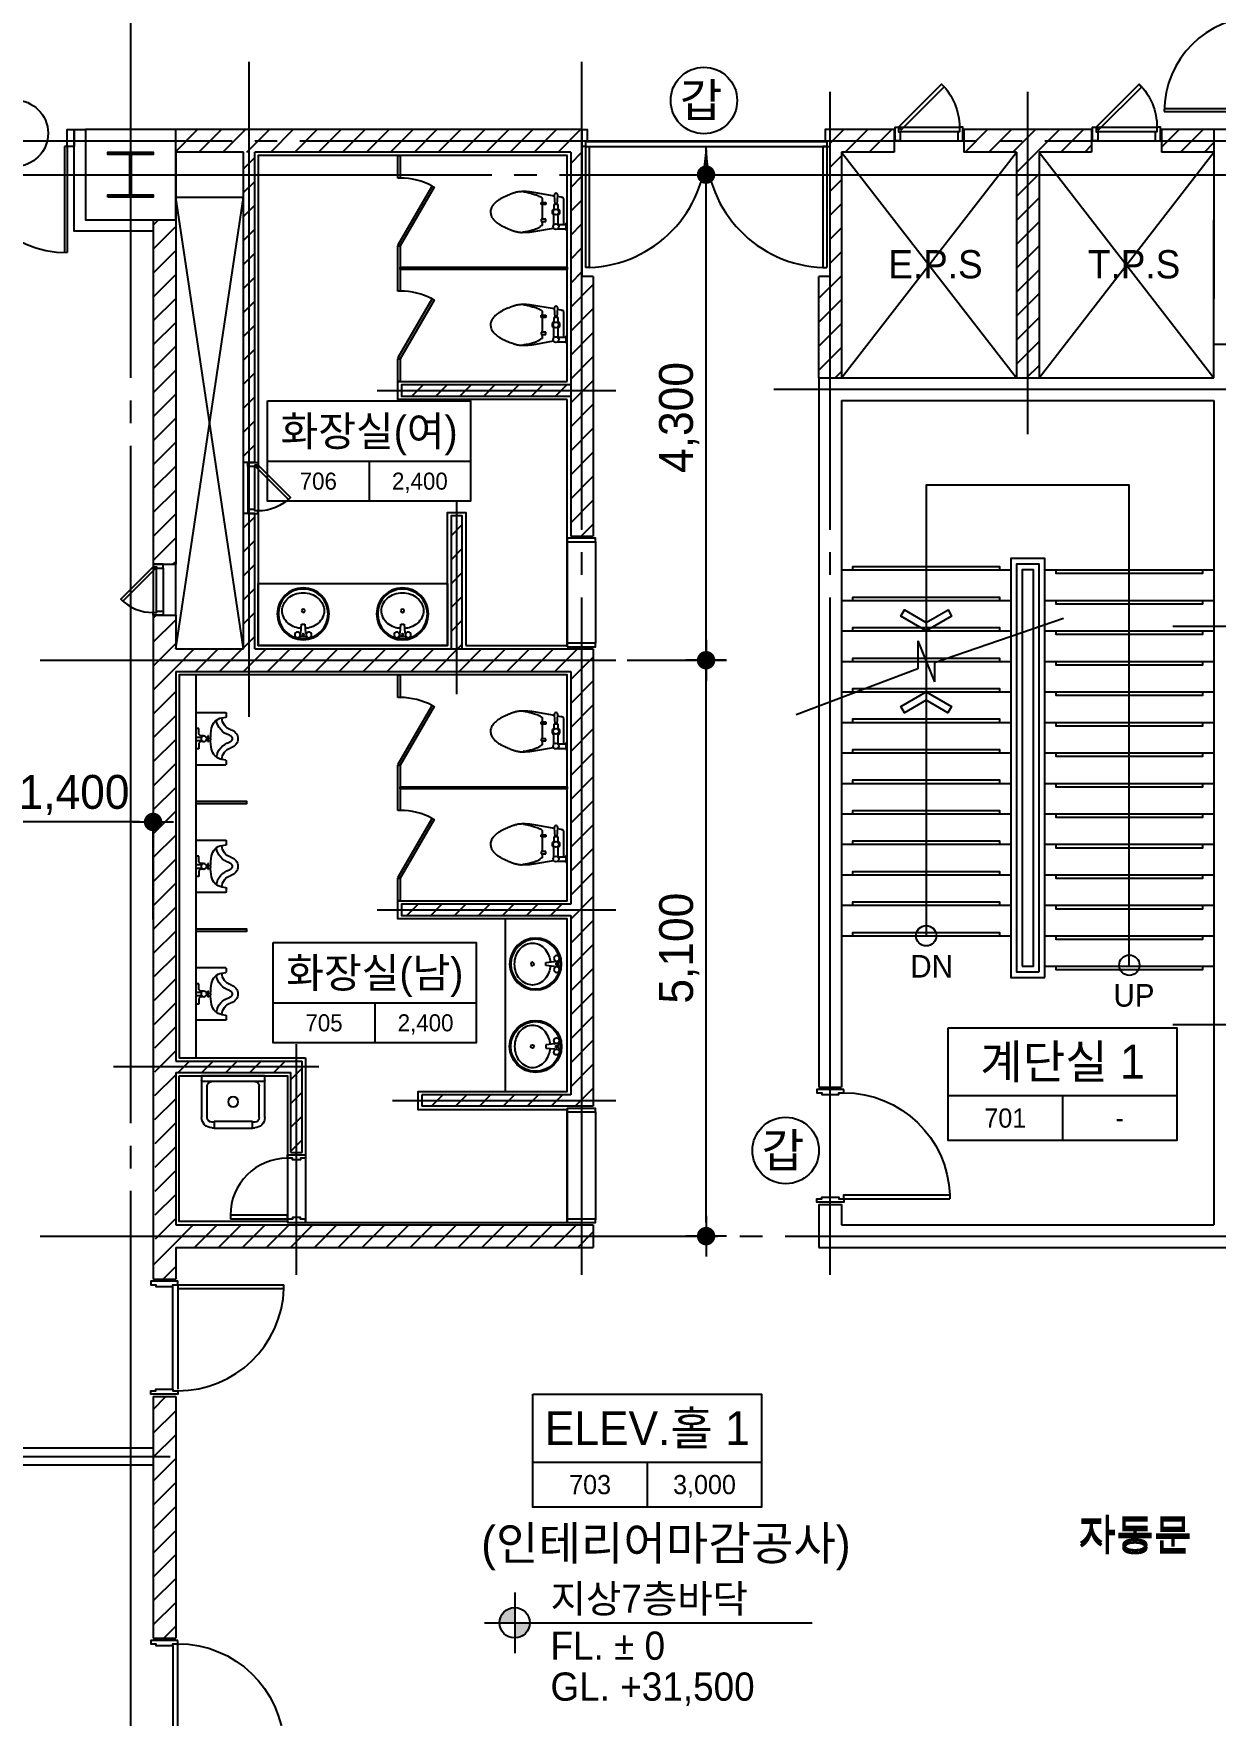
# Model space of a CAD drawing. Extents: x 14495256 to 14574135, y -1804798 to -1750552.
# Drawn here: x 14542398 to 14552869, y -1790193 to -1775300 of the extents above; entities that cross this region are included whole.
import ezdxf
from ezdxf.enums import TextEntityAlignment as Align

# ---------------------------------------------------------------- set-up
doc = ezdxf.new("R2010")
doc.units = 0
doc.header["$LTSCALE"] = 100
doc.header["$MEASUREMENT"] = 0
doc.header["$PDSIZE"] = -10
doc.linetypes.add('CEN', pattern=[66, 60, -2, 2, -2])
doc.layers.get('0').update_dxf_attribs({"linetype": 'CONTINUOUS'})
doc.layers.get('Defpoints').update_dxf_attribs({"linetype": 'CONTINUOUS'})
for name, color, linetype in [('0-내벽고정식', 7, 'CONTINUOUS'), ('8', 8, 'CONTINUOUS'), ('CEN', 1, 'CEN'), ('COL', 2, 'CONTINUOUS'), ('col2', 3, 'CONTINUOUS'), ('DIM', 7, 'CONTINUOUS'), ('EQP', 1, 'CONTINUOUS'), ('FIN', 5, 'CONTINUOUS'), ('HAT', 5, 'CONTINUOUS'), ('IN', 6, 'CONTINUOUS'), ('K-TOILET', 11, 'CONTINUOUS'), ('LEVEL-1', 4, 'CONTINUOUS'), ('line', 2, 'CONTINUOUS'), ('ST', 3, 'CONTINUOUS'), ('TEXT', 2, 'CONTINUOUS'), ('TEXT1', 7, 'CONTINUOUS'), ('TITLE', 3, 'CONTINUOUS'), ('TO', 6, 'CONTINUOUS'), ('WALL-1', 7, 'CONTINUOUS'), ('WALLBR', 3, 'CONTINUOUS'), ('WID', 4, 'CONTINUOUS'), ('WINE', 8, 'CONTINUOUS'), ('지시선', 7, 'CONTINUOUS')]:
    doc.layers.add(name, color=color, linetype=linetype)
doc.styles.add('HY울를도M', font='HYWULM.TTF')
doc.styles.add('굴림', font='H2HDRM.TTF')
doc.dimstyles.new('DIM100', dxfattribs={"dimtxt": 300, "dimasz": 120, "dimexe": 1, "dimexo": 100, "dimgap": 60, "dimtad": 1, "dimdec": 4, "dimzin": 0, "dimdsep": 46, "dimlunit": 6, "dimtxsty": '굴림', "dimblk": 'DOTT', "dimcen": 0.09, "dimadec": 0, "dimazin": 0, "dimtfac": 1, "dimtdec": 4, "dimtofl": 0, "dimtmove": 2, "dimatfit": 2, "dimldrblk": 'DOTT', "dimfxl": 1, "dimtolj": 1, "dimtzin": 0, "dimarcsym": 0})
doc.dimstyles.new('DIM50', dxfattribs={"dimscale": 50, "dimtxt": 3, "dimasz": 1.2, "dimexe": 1, "dimexo": 1, "dimgap": 0.6, "dimtad": 1, "dimdec": 4, "dimzin": 0, "dimdsep": 46, "dimlunit": 6, "dimtxsty": '굴림', "dimblk": 'DOTT', "dimcen": 0.09, "dimadec": 0, "dimazin": 0, "dimtfac": 1, "dimtdec": 4, "dimtofl": 0, "dimtmove": 2, "dimatfit": 2, "dimldrblk": 'DOTT', "dimfxl": 1, "dimtolj": 1, "dimtzin": 0, "dimarcsym": 0})
pattern_1 = [(45, (1813009.7, -3035737.57), (-106.0660172, 106.0660172), [])]
pattern_2 = [(45, (1728909.7, -3035737.57), (-106.0660172, 106.0660172), [])]

# ---------------------------------------------------------------- blocks, each defined once
blk = doc.blocks.new('TT1')
at = {"layer": 'TEXT1'}
for p, q in [((-1013, -600), (1013, -600)), ((0, -600), (0, -1000))]:
    blk.add_line(p, q, dxfattribs=at)
blk.add_lwpolyline([(-1013, 0), (1013, 0), (1013, -1000), (-1013, -1000)], close=True, dxfattribs=at)
blk = doc.blocks.new('A$C6C934309')
at = {"layer": 'ST'}
for p, q in [((271.5, 860.5), (0, 1579.2)), ((436.3, 860.5), (193.1, 760.5)), ((436.3, 860.5), (271.5, 860.5)), ((305.9, 760.5), (193.1, 760.5)), ((567.6, 0), (305.9, 760.5))]:
    blk.add_line(p, q, dxfattribs=at)
blk = doc.blocks.new('D1000')
at = {"layer": 'WID'}
for points in [[(105, 0), (-105, 0), (-105, -30), (-60, -30), (-60, -45), (90, -45), (90, -30), (135, -30), (135, 0), (105, 0)], [(135, -30), (135, -65), (1074, -65), (1074, -30)], [(135, -30), (1074, -30)], [(135, -1000), (-105, -1000), (-105, -970), (-60, -970), (-60, -955), (90, -955), (90, -970), (135, -970), (135, -1000), (135, -1000)]]:
    blk.add_lwpolyline(points, dxfattribs=at)
blk.add_arc((135, -30), 940, 270, 357.8662, dxfattribs=at)
blk = doc.blocks.new('D600')
at = {"layer": 'WID'}
for p, q in [((0, -255), (0, 255)), ((80, 255), (80, -255)), ((120, -270), (120, 270))]:
    blk.add_line(p, q, dxfattribs=at)
for points in [[(90, 300), (120, 300), (120, 270), (80, 270), (80, 255), (0, 255), (0, 270), (0, 270), (0, 300), (90, 300)], [(120, -270), (97, -247), (478, 135), (502, 112)], [(90, -300), (120, -300), (120, -270), (80, -270), (80, -255), (0, -255), (0, -270), (0, -270), (0, -300), (90, -300)]]:
    blk.add_lwpolyline(points, dxfattribs=at)
blk.add_lwpolyline([(120, -270), (502, 112, 0.198912), (120, 270, 0.198912)], format="xyb", dxfattribs=at)
blk = doc.blocks.new('DOTT')
for p, q in [((0, 1.5), (0, -1.5)), ((-1.5, 0), (1.5, 0))]:
    blk.add_line(p, q)
at = {"color": 6, "const_width": 0.68}
blk.add_lwpolyline([(-0.34, 0, 1), (0.34, 0, 1)], format="xyb", close=True, dxfattribs=at)
blk = doc.blocks.new('*D136')
at = {"layer": 'Defpoints', "color": 0, "lineweight": -3, "ltscale": 3}
for p in [(14542056, -1782281), (14543456, -1783245), (14542056, -1783371)]:
    blk.add_point(p, dxfattribs=at)
at = {"layer": 'DIM', "color": 7, "lineweight": -2, "ltscale": 3}
for p, q in [((14542056, -1783271), (14542056, -1782280)), ((14543336, -1782281), (14542176, -1782281)), ((14543456, -1783145), (14543456, -1782280))]:
    blk.add_line(p, q, dxfattribs=at)
at = {"layer": 'DIM', "color": 7, "lineweight": -2, "ltscale": 3, "xscale": 120, "yscale": 120, "zscale": 120, "rotation": 180}
blk.add_blockref('DOTT', (14542056, -1782281), dxfattribs=at)
at = {"layer": 'DIM', "color": 7, "lineweight": -2, "ltscale": 3, "xscale": 120, "yscale": 120, "zscale": 120}
blk.add_blockref('DOTT', (14543456, -1782281), dxfattribs=at)
at = {"layer": 'DIM', "color": 3, "ltscale": 3, "insert": (14542756, -1782043), "char_height": 300, "attachment_point": 5, "style": '굴림'}
blk.add_mtext('\\A1;1,400', dxfattribs=at)
blk = doc.blocks.new('*D157')
at = {"layer": 'Defpoints', "color": 0, "lineweight": -3}
for p in [(14547356, -1780849), (14548356, -1780849), (14547856, -1785949)]:
    blk.add_point(p, dxfattribs=at)
at = {"layer": 'DIM', "color": 7, "lineweight": -2}
for p, q in [((14547656, -1780849), (14548456, -1780849)), ((14548356, -1785829), (14548356, -1780969)), ((14548156, -1785949), (14548456, -1785949))]:
    blk.add_line(p, q, dxfattribs=at)
at = {"layer": 'DIM', "color": 7, "lineweight": -2, "xscale": 120, "yscale": 120, "zscale": 120}
for p, rotation in [((14548356, -1780849), 90), ((14548356, -1785949), 270)]:
    blk.add_blockref('DOTT', p, dxfattribs=dict(at, rotation=rotation))
at = {"layer": 'DIM', "color": 3, "insert": (14548118, -1783399), "char_height": 300, "attachment_point": 5, "rotation": 90, "style": '굴림'}
blk.add_mtext('\\A1;5,100', dxfattribs=at)
blk = doc.blocks.new('*D158')
at = {"layer": 'Defpoints', "color": 0, "lineweight": -3}
for p in [(14547856, -1776549), (14548356, -1776549), (14547356, -1780849)]:
    blk.add_point(p, dxfattribs=at)
at = {"layer": 'DIM', "color": 7, "lineweight": -2}
for p, q in [((14548156, -1776549), (14548456, -1776549)), ((14548356, -1780729), (14548356, -1776669)), ((14547656, -1780849), (14548456, -1780849))]:
    blk.add_line(p, q, dxfattribs=at)
at = {"layer": 'DIM', "color": 7, "lineweight": -2, "xscale": 120, "yscale": 120, "zscale": 120}
for p, rotation in [((14548356, -1776549), 90), ((14548356, -1780849), 270)]:
    blk.add_blockref('DOTT', p, dxfattribs=dict(at, rotation=rotation))
at = {"layer": 'DIM', "color": 3, "insert": (14548117, -1778699), "char_height": 300, "attachment_point": 5, "rotation": 90, "style": '굴림'}
blk.add_mtext('\\A1;4,300', dxfattribs=at)
blk = doc.blocks.new('2URIN01')
at = {"color": 0}
for p, q in [((-230, -265), (-230, 0)), ((-230, 0), (230, 0)), ((-90, -25), (-90, 0)), ((-15, 0), (-15, -50)), ((15, 0), (15, -50)), ((90, -25), (90, 0)), ((230, 0), (230, -265)), ((-40, -25), (-90, -25)), ((-25, -40), (-40, -25)), ((-25, -65), (-25, -40)), ((-25, -110), (-25, -105)), ((-25, -105), (25, -105)), ((25, -110), (-25, -110)), ((-10, -95), (-10, -105)), ((10, -95), (10, -105)), ((25, -40), (40, -25)), ((25, -65), (25, -40)), ((25, -105), (25, -110)), ((40, -25), (90, -25)), ((-195, -270), (-225, -270)), ((-185, -230), (-190, -265)), ((190, -265), (185, -230)), ((225, -270), (195, -270))]:
    blk.add_line(p, q, dxfattribs=at)
blk.add_circle((0, -70), 25, dxfattribs=at)
for centre, radius, start, end in [((-78, -245), 108, 98.077, 171.8699), ((40, -1080), 951, 92.4153, 98.077), ((15, -482), 352, 77.0924, 92.4153), ((66, -257), 122, 12.9607, 77.0924), ((-225, -265), 5, 180, 270), ((-195, -265), 5, 270, 0), ((-185, -339), 109, 15.3921, 90), ((-185, -339), 159, 15.3921, 82.7797), ((0, -288), 33, 195.3921, 344.6079), ((185, -339), 159, 98.3981, 164.6079), ((185, -339), 109, 90, 164.6079), ((196, -264), 5.89, 188.1301, 261.8699), ((225, -265), 5, 270, 0), ((0, -288), 83, 195.3921, 344.6079)]:
    blk.add_arc(centre, radius, start, end, dxfattribs=at)
blk = doc.blocks.new('2LAVA01', base_point=(376, 233))
at = {"color": 0}
for p, q in [((346, 203), (405, 203)), ((346, 175), (349, 175)), ((354, 170), (362, 94)), ((390, 94), (397, 170)), ((402, 175), (405, 175)), ((362, 94), (390, 94))]:
    blk.add_line(p, q, dxfattribs=at)
blk.add_lwpolyline([(358, 132, 0.064435), (303, 121, 0.091719), (244, 87, 0.103599), (203, 34, 0.113912), (190, -25, 0.113912), (203, -84, 0.103599), (244, -137, 0.091719), (303, -171, 0.084785), (376, -183, 0.084785), (448, -171, 0.091719), (507, -137, 0.103599), (548, -84, 0.113912), (562, -25, 0.113912), (548, 34, 0.103599), (507, 87, 0.091719), (448, 121, 0.064435), (393, 132, 0.084785)], format="xyb", dxfattribs=at)
for centre, radius in [((376, 3), 230), ((376, 3), 220), ((326, 189), 25), ((376, 189), 8), ((426, 189), 25), ((376, -25), 15)]:
    blk.add_circle(centre, radius, dxfattribs=at)
for centre, start, end in [((349, 170), 5.3909, 90), ((402, 170), 90, 174.6091)]:
    blk.add_arc(centre, 5, start, end, dxfattribs=at)
blk = doc.blocks.new('001')
at = {"layer": 'EQP'}
for p, q in [((0, 165), (10, 160)), ((10, 160), (10, 100)), ((85, 150), (10, 150)), ((280, 170), (122, 142)), ((10, 100), (0, 95)), ((85, 110), (10, 110)), ((80, 115), (80, 15)), ((120, 115), (120, 15)), ((190, 85), (190, 65)), ((230, 85), (190, 85)), ((190, 65), (230, 65)), ((220, 115), (220, 85)), ((220, 65), (220, 0)), ((220, 0), (220, -65)), ((230, 65), (230, 85)), ((80, -15), (80, -65)), ((80, -65), (120, -65)), ((120, -65), (120, -15)), ((190, -85), (190, -65)), ((190, -65), (230, -65)), ((230, -85), (190, -85)), ((220, -85), (220, -115)), ((230, -65), (230, -85))]:
    blk.add_line(p, q, dxfattribs=at)
for points in [[(31, 110, 0.018932), (30, 75), (30, 0), (30, -75, 0.024922), (32, -121, 0.25497), (35, -125, 0.056948), (39, -127, 0.016043), (55, -130), (86, -136)], [(90, -65), (85, -150, 1.060552), (115, -150), (110, -65)], [(114, -141), (280, -170, 0.022182), (348, -179, 0.0294), (400, -180, 0.029565), (436, -177, 0.035314), (465, -170, 0.006976), (477, -166, 0.004694), (495, -160, 0.019426), (536, -144, 0.015468), (585, -120, 0.040875), (615, -101, 0.036447), (645, -75, 0.04843), (665, -50, 0.068612), (675, -30, 0.037226), (679, -14, 0.041311), (680, 0, 0.041311)]]:
    blk.add_lwpolyline(points, format="xyb", dxfattribs=at)
for centre in [(100, 130), (100, 0)]:
    blk.add_circle(centre, 25, dxfattribs=at)
for centre, radius, start, end in [((397, -129), 303, 112.8053, 116.5651), ((412, -593), 775, 94.7636, 99.8466), ((371, -66), 234, 105.9454, 112.8053), ((471, -417), 599, 101.6565, 105.9454), ((385, -261), 441, 88.0277, 94.7636), ((418, -160), 337, 94.3987, 101.6565), ((390, -123), 304, 81.2538, 88.0277), ((403, -34), 213, 73.1639, 81.2538), ((333, -266), 456, 71.5651, 73.1639), ((159, -789), 1007, 70.4892, 71.5651), ((307, -370), 562, 66.0375, 70.4892), ((100, 0), 35, 124.8499, 235.1501), ((100, 0), 35, 304.8499, 55.1501), ((224, 115), 3.54, 126.8699, 180), ((326, -22), 174, 119.5675, 126.8699), ((474, -283), 475, 116.5651, 119.5675), ((175, -667), 887, 62.4927, 66.0375), ((485, -73), 217, 53.1301, 62.4927), ((451, -117), 273, 44.7808, 53.1301), ((528, -41), 165, 33.6901, 44.7808), ((596, 4), 82.6, 17.9901, 33.6901), ((572, -3), 108, 9.4623, 17.9901), ((592, 0), 87.7, 0, 9.4623), ((232, -115), 12.3, 180, 225), ((262, -85), 54.8, 225, 245.9278), ((359, 131), 291, 245.9278, 249.444), ((454, 386), 564, 249.444, 251.9714), ((609, 862), 1064, 251.9714, 254.0546), ((544, 635), 828, 254.0546, 256.4166), ((407, 67), 244, 256.4166, 265.6013)]:
    blk.add_arc(centre, radius, start, end, dxfattribs=at)
blk = doc.blocks.new('LA-013')
at = {"layer": 'K-TOILET', "color": 11, "linetype": 'Continuous'}
for p, q in [((-280, 0), (280, 0)), ((-280, -370), (-280, 0)), ((280, 0), (280, -370)), ((-270, -50), (270, -50)), ((-230, -370), (-230, -90)), ((230, -370), (230, -90)), ((-190, -410), (-170, -410)), ((-170, -460), (-170, -405)), ((-170, -405), (170, -405)), ((170, -405), (170, -460)), ((170, -410), (190, -410)), ((-170, -460), (-190, -460)), ((-170, -465), (-170, -460)), ((170, -465), (-170, -465)), ((170, -460), (170, -465)), ((190, -460), (170, -460))]:
    blk.add_line(p, q, dxfattribs=at)
blk.add_circle((0, -230), 45, dxfattribs=at)
for centre, radius, start, end in [((-270, -40), 10, 180, 270), ((-190, -90), 40, 90, 180), ((190, -90), 40, 0, 90), ((270, -40), 10, 270, 0), ((-190, -370), 90, 180, 270), ((-190, -370), 40, 180, 270), ((190, -370), 40, 270, 0), ((190, -370), 90, 270, 0)]:
    blk.add_arc(centre, radius, start, end, dxfattribs=at)

msp = doc.modelspace()

# ---------------------------------------------------------------- hatches: boundary and pattern name
at = {"layer": 'HAT', "lineweight": -3, "ltscale": 200}
h = msp.add_hatch(dxfattribs=at)
h.set_pattern_fill('_USER,N', color=256, scale=150, angle=45, style=0, pattern_type=0)
h.set_pattern_definition(pattern_1)
h.paths.add_polyline_path([(14547156.21252, -1779749.19177), (14547356.21252, -1779749.19177), (14547356.21252, -1777449.19177), (14547256.21252, -1777449.19177), (14547256.21252, -1776149.19177), (14543656.21252, -1776149.19177), (14543656.21252, -1776349.19177), (14547156.21252, -1776349.19177)])
h = msp.add_hatch(dxfattribs=at)
h.set_pattern_fill('_USER,N', color=256, scale=150, angle=45, style=0, pattern_type=0)
h.set_pattern_definition(pattern_1)
h.paths.add_polyline_path([(14549456.21252, -1776149.19177), (14549456.21252, -1777449.19177), (14549356.21252, -1777449.19177), (14549356.21252, -1778349.19177), (14549556.21252, -1778349.19177), (14549556.21252, -1776349.19177), (14550021.21252, -1776349.19177), (14550021.21252, -1776149.19177)])
h = msp.add_hatch(dxfattribs=at)
h.set_pattern_fill('_USER,N', color=256, scale=150, angle=45, style=0, pattern_type=0)
h.set_pattern_definition(pattern_1)
h.paths.add_polyline_path([(14550641.21252, -1776149.19177), (14551771.21252, -1776149.19177), (14551771.21252, -1776349.19177), (14551306.21252, -1776349.19177), (14551306.21252, -1778349.19177), (14551106.21252, -1778349.19177), (14551106.21252, -1776349.19177), (14550641.21252, -1776349.19177)])
h = msp.add_hatch(dxfattribs=at)
h.set_pattern_fill('_USER,N', color=256, scale=150, angle=45, style=0, pattern_type=0)
h.set_pattern_definition(pattern_1)
h.paths.add_polyline_path([(14552391.21252, -1776149.19177), (14552856.21252, -1776149.19177), (14552856.21252, -1776349.19177), (14552391.21252, -1776349.19177)])
h = msp.add_hatch(dxfattribs=at)
h.set_pattern_fill('_USER,N', color=256, scale=150, angle=45, style=0, pattern_type=0)
h.set_pattern_definition(pattern_2)
h.paths.add_polyline_path([(14544256.21252, -1776349.19177), (14544356.21252, -1776349.19177), (14544356.21252, -1779099.19177), (14544256.21252, -1779099.19177)])
h = msp.add_hatch(dxfattribs=at)
h.set_pattern_fill('_USER,N', color=256, scale=150, angle=45, style=0, pattern_type=0)
h.set_pattern_definition([(45, (1634017.11, -889155.55), (-106.0660172, 106.0660172), [])])
h.paths.add_polyline_path([(14543456.21252, -1776949.19177), (14543656.21252, -1776949.19177), (14543656.21252, -1779999.19177), (14543456.21252, -1779999.19177)])
h = msp.add_hatch(dxfattribs=at)
h.set_pattern_fill('_USER,N', color=256, scale=150, angle=45, style=0, pattern_type=0)
h.set_pattern_definition([(45, (1728909.7, -3035637.57), (-106.0660172, 106.0660172), [])])
h.paths.add_polyline_path([(14545656.21252, -1778409.19177), (14545656.21252, -1778509.19177), (14547156.21252, -1778509.19177), (14547156.21252, -1778409.19177)])
h = msp.add_hatch(dxfattribs=at)
h.set_pattern_fill('_USER,N', color=256, scale=150, angle=45, style=0, pattern_type=0)
h.set_pattern_definition(pattern_2)
h.paths.add_polyline_path([(14545836.21252, -1784799.19177), (14547356.21252, -1784799.19177), (14547356.21252, -1780749.19177), (14546196.21252, -1780749.19177), (14546196.21252, -1779569.19177), (14546096.21252, -1779569.19177), (14546096.21252, -1780749.19177), (14544356.21252, -1780749.19177), (14544356.21252, -1779549.19177), (14544256.21252, -1779549.19177), (14544256.21252, -1780749.19177), (14543656.21252, -1780749.19177), (14543656.21252, -1780949.19177), (14547156.21252, -1780949.19177), (14547156.21252, -1783009.19177), (14545656.21252, -1783009.19177), (14545656.21252, -1783109.19177), (14547156.21252, -1783109.19177), (14547156.21252, -1784699.19177), (14545836.21252, -1784699.19177)])
h = msp.add_hatch(dxfattribs=at)
h.set_pattern_fill('_USER,N', color=256, scale=150, angle=45, style=0, pattern_type=0)
h.set_pattern_definition(pattern_2)
h.paths.add_polyline_path([(14543456.21252, -1780449.19177), (14543656.21252, -1780449.19177), (14543656.21252, -1784399.19177), (14544776.21252, -1784399.19177), (14544776.21252, -1785209.19177), (14544676.21252, -1785209.19177), (14544676.21252, -1784499.19177), (14543656.21252, -1784499.19177), (14543656.21252, -1785849.19177), (14547356.21252, -1785849.19177), (14547356.21252, -1786049.19177), (14543656.21252, -1786049.19177), (14543476.70214, -1786048.57458)])
h = msp.add_hatch(dxfattribs=at)
h.set_pattern_fill('_USER,N', color=256, scale=150, angle=45, style=0, pattern_type=0)
h.set_pattern_definition(pattern_2)
h.paths.add_polyline_path([(14543456.21252, -1786329.19177), (14543656.21252, -1786329.19177), (14543656.21252, -1786049.19177), (14543456.21252, -1786049.19177)])
h = msp.add_hatch(dxfattribs=at)
h.set_pattern_fill('_USER,N', color=256, scale=150, angle=45, style=0, pattern_type=0)
h.set_pattern_definition([(45, (1315193.02, -3034316.96), (-106.0660172, 106.0660172), [])])
h.paths.add_polyline_path([(14543456.21252, -1787369.19177), (14543656.21252, -1787369.19177), (14543656.21252, -1789509.19177), (14543456.21252, -1789509.19177)])
at = {"layer": 'LEVEL-1'}
h = msp.add_hatch(color=256, dxfattribs=at)
h.paths.add_polyline_path([(14546660.03247, -1789373.33399), (14546660.03247, -1789238.93534, 0.4142135624), (14546525.63382, -1789373.33399)])
h.paths.add_polyline_path([(14546660.03247, -1789373.33399), (14546660.03247, -1789507.73265, 0.4142135624), (14546794.43113, -1789373.33399)])

# ---------------------------------------------------------------- linework, layer by layer
at = {"lineweight": -3, "ltscale": 200}
for p, q in [((14542131.21252, -1787824.19177), (14543456.21252, -1787824.19177)), ((14541981.21252, -1787974.19177), (14543456.21252, -1787974.19177))]:
    msp.add_line(p, q, dxfattribs=at)
at = {"layer": '0-내벽고정식'}
msp.add_lwpolyline([(14543456.21252, -1777049.19177), (14542756.21252, -1777049.19177), (14542756.21252, -1777049.19177), (14542756.21252, -1777049.19177), (14542756.21252, -1776299.19177), (14542756.21252, -1776149.19177), (14542856.21252, -1776149.19177)], dxfattribs=at)
at = {"layer": '8'}
for p, q in [((14547301.21252, -1776254.19177), (14549436.21252, -1776254.19177)), ((14547321.21252, -1776299.19177), (14549456.21252, -1776299.19177))]:
    msp.add_line(p, q, dxfattribs=at)
at = {"layer": '8', "ltscale": 3}
for p, q in [((14547126.21252, -1779799.19177), (14547126.21252, -1780699.19177)), ((14547376.21252, -1779799.19177), (14547376.21252, -1780699.19177)), ((14547126.21252, -1784859.19177), (14547126.21252, -1785799.19177)), ((14547376.21252, -1784859.19177), (14547376.21252, -1785799.19177)), ((14547376.3691, -1784849.19177), (14547376.3691, -1785804.19177))]:
    msp.add_line(p, q, dxfattribs=at)
at = {"layer": 'CEN', "linetype": 'CEN'}
for p, q in [((14543256.21252, -1759149.19177), (14543256.21252, -1799049.19177)), ((14544306.21252, -1781349.19177), (14544306.21252, -1775549.19177)), ((14547256.21252, -1786293.2322), (14547256.21252, -1775549.19177)), ((14549456.21252, -1786293.2322), (14549456.21252, -1775816.37395)), ((14551206.21252, -1778846.37395), (14551206.21252, -1775816.37395)), ((14531556.21252, -1776249.19177), (14564856.21252, -1776249.19177)), ((14549556.21252, -1778349.19177), (14551106.21252, -1776349.19177)), ((14549556.21252, -1776349.19177), (14551106.21252, -1778349.19177)), ((14551306.21252, -1776349.19177), (14552856.21252, -1778349.19177)), ((14551306.21252, -1778349.19177), (14552856.21252, -1776349.19177)), ((14500856.21252, -1776549.19177), (14564856.21252, -1776549.19177)), ((14544256.21252, -1780749.19177), (14543656.21252, -1776749.19177)), ((14543656.21252, -1780749.19177), (14544256.21252, -1776749.19177)), ((14543656.21252, -1776749.19177), (14544256.21252, -1776749.19177)), ((14552856.21252, -1778049.19177), (14556264.21252, -1778049.19177)), ((14545442.08137, -1778459.19177), (14547556.21252, -1778459.19177)), ((14548956.3691, -1778449.19177), (14553056.21252, -1778449.19177)), ((14546146.21252, -1781149.19177), (14546146.21252, -1779439.19177)), ((14563506.21252, -1780549.19177), (14552491.47802, -1780549.19177)), ((14542456.21252, -1780849.19177), (14547556.3691, -1780849.19177)), ((14545442.08137, -1783059.19177), (14547556.21252, -1783059.19177)), ((14552492.63447, -1784074.19177), (14557879.61461, -1784074.19177)), ((14544726.21252, -1786293.2322), (14544726.21252, -1784249.19177)), ((14544926.21252, -1784449.19177), (14543106.21252, -1784449.19177)), ((14545578.9216, -1784749.19177), (14547556.21252, -1784749.19177)), ((14542456.21252, -1785949.19177), (14556576.2133, -1785949.19177)), ((14539356.21252, -1787899.19177), (14543606.21252, -1787899.19177))]:
    msp.add_line(p, q, dxfattribs=at)
at = {"layer": 'COL'}
for p, q in [((14552856.21252, -1776949.19177), (14552856.21252, -1777649.19177)), ((14552856.21252, -1778349.19177), (14552856.21252, -1776949.19177)), ((14549356.21252, -1778349.19177), (14552856.21252, -1778349.19177)), ((14549356.21252, -1778349.19177), (14549356.21252, -1784629.19177)), ((14549556.21252, -1778549.19177), (14552856.21252, -1778549.19177)), ((14549556.21252, -1778549.19177), (14549556.21252, -1784629.19177)), ((14552856.21252, -1778549.19177), (14552856.21252, -1785849.19177)), ((14549356.21252, -1784629.19177), (14549556.21252, -1784629.19177)), ((14549356.21252, -1785669.19177), (14549356.21252, -1786049.19177)), ((14549356.21252, -1785669.19177), (14549556.21252, -1785669.19177)), ((14549556.21252, -1785669.19177), (14549556.21252, -1785849.19177)), ((14549556.21252, -1785669.19177), (14549556.21252, -1785849.19177)), ((14549556.21252, -1785849.19177), (14552856.21252, -1785849.19177)), ((14549356.21252, -1786049.19177), (14549556.21252, -1786049.19177)), ((14549356.21252, -1786049.19177), (14553056.21252, -1786049.19177))]:
    msp.add_line(p, q, dxfattribs=at)
for points in [[(14542856.21252, -1776149.19177), (14542856.21252, -1776949.19177), (14543656.21252, -1776949.19177), (14543656.21252, -1776149.19177), (14542856.21252, -1776149.19177)], [(14553056.21252, -1776949.19177), (14553656.21252, -1776949.19177), (14553656.21252, -1776149.19177), (14552856.21252, -1776149.19177), (14552856.21252, -1776949.19177)]]:
    msp.add_lwpolyline(points, dxfattribs=at)
at = {"layer": 'col2'}
msp.add_lwpolyline([(14543056.21252, -1776749.19177), (14543056.21252, -1776728.19177), (14543249.71252, -1776728.19177), (14543249.71252, -1776370.19177), (14543056.21252, -1776370.19177), (14543056.21252, -1776349.19177), (14543456.21252, -1776349.19177), (14543456.21252, -1776370.19177), (14543262.71252, -1776370.19177), (14543262.71252, -1776728.19177), (14543456.21252, -1776728.19177), (14543456.21252, -1776749.19177)], close=True, dxfattribs=at)
at = {"layer": 'FIN'}
for points in [[(14547126.21252, -1778379.19177), (14547126.21252, -1776379.19177), (14544386.21252, -1776379.19177), (14544386.21252, -1780719.19177), (14546066.21252, -1780719.19177), (14546066.21252, -1779539.19177), (14546226.21252, -1779539.19177), (14546226.21252, -1780719.19177)], [(14547126.21252, -1778539.19177), (14545626.21252, -1778539.19177), (14545626.21252, -1778379.19177), (14547126.21252, -1778379.19177)], [(14546226.21252, -1780719.19177), (14547126.21252, -1780719.19177), (14547126.21252, -1778539.19177)], [(14544806.21252, -1784369.19177), (14544806.21252, -1785829.19177), (14547126.21252, -1785829.19177), (14547126.21252, -1784829.19177), (14545806.21252, -1784829.19177), (14545806.21252, -1784669.19177), (14547126.21252, -1784669.19177), (14547126.21252, -1783139.19177), (14545626.21252, -1783139.19177), (14545626.21252, -1782979.19177), (14547126.21252, -1782979.19177), (14547126.21252, -1780979.19177), (14543686.21252, -1780979.19177), (14543686.21252, -1784369.19177), (14544806.21252, -1784369.19177)]]:
    msp.add_lwpolyline(points, dxfattribs=at)
msp.add_lwpolyline([(14543686.21252, -1784529.19177), (14544646.21252, -1784529.19177), (14544646.21252, -1785819.19177), (14543686.21252, -1785819.19177)], close=True, dxfattribs=at)
at = {"layer": 'HAT', "lineweight": -3, "ltscale": 200}
for p, q in [((14544256.21252, -1779549.19177), (14544256.21252, -1779099.19177)), ((14543656.21252, -1780449.19177), (14543656.21252, -1779999.19177))]:
    msp.add_line(p, q, dxfattribs=at)
at = {"layer": 'LEVEL-1'}
for p, q in [((14546660.03963, -1789104.53668), (14546660.03963, -1789642.1313)), ((14546391.23516, -1789373.33399), (14549295.59024, -1789373.33399))]:
    msp.add_line(p, q, dxfattribs=at)
msp.add_circle((14546660.03247, -1789373.33399), 134.39866, dxfattribs=at)
at = {"layer": 'line', "lineweight": -3, "ltscale": 200}
msp.add_lwpolyline([(14542856.21252, -1776349.19177), (14542856.21252, -1776949.19177), (14543456.21252, -1776949.19177)], dxfattribs=at)
at = {"layer": 'ST', "color": 4}
for p, q in [((14549556.21252, -1780049.19177), (14551056.21252, -1780049.19177)), ((14551356.21252, -1780049.19177), (14552856.21252, -1780049.19177)), ((14549556.21252, -1780319.19177), (14551056.21252, -1780319.19177)), ((14551356.21252, -1780319.19177), (14552856.21252, -1780319.19177)), ((14549556.21252, -1780589.19177), (14551056.21252, -1780589.19177)), ((14551356.21252, -1780589.19177), (14552856.21252, -1780589.19177)), ((14549556.21252, -1780859.19177), (14551056.21252, -1780859.19177)), ((14551356.21252, -1780859.19177), (14552856.21252, -1780859.19177)), ((14549556.21252, -1781129.19177), (14551056.21252, -1781129.19177)), ((14551356.21252, -1781129.19177), (14552856.21252, -1781129.19177)), ((14549556.21252, -1781399.19177), (14551056.21252, -1781399.19177)), ((14551356.21252, -1781399.19177), (14552856.21252, -1781399.19177)), ((14549556.21252, -1781669.19177), (14551056.21252, -1781669.19177)), ((14551356.21252, -1781669.19177), (14552856.21252, -1781669.19177)), ((14549556.21252, -1781939.19177), (14551056.21252, -1781939.19177)), ((14551356.21252, -1781939.19177), (14552856.21252, -1781939.19177)), ((14549556.21252, -1782209.19177), (14551056.21252, -1782209.19177)), ((14551356.21252, -1782209.19177), (14552856.21252, -1782209.19177)), ((14549556.21252, -1782479.19177), (14551056.21252, -1782479.19177)), ((14551356.21252, -1782479.19177), (14552856.21252, -1782479.19177)), ((14549556.21252, -1782749.19177), (14551056.21252, -1782749.19177)), ((14551356.21252, -1782749.19177), (14552856.21252, -1782749.19177)), ((14549556.21252, -1783019.19177), (14551056.21252, -1783019.19177)), ((14551356.21252, -1783019.19177), (14552856.21252, -1783019.19177)), ((14549556.21252, -1783289.19177), (14551056.21252, -1783289.19177)), ((14551356.21252, -1783289.19177), (14552856.21252, -1783289.19177)), ((14551356.21252, -1783559.19177), (14552856.21252, -1783559.19177))]:
    msp.add_line(p, q, dxfattribs=at)
for points in [[(14552106.21252, -1783559.19177), (14552106.21252, -1779299.19177), (14550306.21252, -1779299.19177), (14550306.21252, -1783289.19177)], [(14551356.21252, -1783659.19177), (14551356.21252, -1779949.19177), (14551056.21252, -1779949.19177), (14551056.21252, -1783659.19177), (14551356.21252, -1783659.19177)], [(14551306.21252, -1783609.19177), (14551306.21252, -1779999.19177), (14551106.21252, -1779999.19177), (14551106.21252, -1783609.19177), (14551306.21252, -1783609.19177)], [(14551156.21252, -1783559.19177), (14551256.21252, -1783559.19177), (14551256.21252, -1780049.19177), (14551156.21252, -1780049.19177), (14551156.21252, -1783559.19177)]]:
    msp.add_lwpolyline(points, dxfattribs=at)
at = {"layer": 'ST', "color": 8}
for points in [[(14549656.21252, -1780049.19177), (14549656.21252, -1780019.19177), (14550956.21252, -1780019.19177), (14550956.21252, -1780049.19177)], [(14551456.21252, -1780049.19177), (14551456.21252, -1780079.19177), (14552756.21252, -1780079.19177), (14552756.21252, -1780049.19177)], [(14549656.21252, -1780319.19177), (14549656.21252, -1780289.19177), (14550956.21252, -1780289.19177), (14550956.21252, -1780319.19177)], [(14551456.21252, -1780319.19177), (14551456.21252, -1780349.19177), (14552756.21252, -1780349.19177), (14552756.21252, -1780319.19177)], [(14549656.21252, -1780589.19177), (14549656.21252, -1780559.19177), (14550956.21252, -1780559.19177), (14550956.21252, -1780589.19177)], [(14551456.21252, -1780589.19177), (14551456.21252, -1780619.19177), (14552756.21252, -1780619.19177), (14552756.21252, -1780589.19177)], [(14549656.21252, -1780859.19177), (14549656.21252, -1780829.19177), (14550956.21252, -1780829.19177), (14550956.21252, -1780859.19177)], [(14551456.21252, -1780859.19177), (14551456.21252, -1780889.19177), (14552756.21252, -1780889.19177), (14552756.21252, -1780859.19177)], [(14549656.21252, -1781129.19177), (14549656.21252, -1781099.19177), (14550956.21252, -1781099.19177), (14550956.21252, -1781129.19177)], [(14551456.21252, -1781129.19177), (14551456.21252, -1781159.19177), (14552756.21252, -1781159.19177), (14552756.21252, -1781129.19177)], [(14549656.21252, -1781399.19177), (14549656.21252, -1781369.19177), (14550956.21252, -1781369.19177), (14550956.21252, -1781399.19177)], [(14551456.21252, -1781399.19177), (14551456.21252, -1781429.19177), (14552756.21252, -1781429.19177), (14552756.21252, -1781399.19177)], [(14549656.21252, -1781669.19177), (14549656.21252, -1781639.19177), (14550956.21252, -1781639.19177), (14550956.21252, -1781669.19177)], [(14551456.21252, -1781669.19177), (14551456.21252, -1781699.19177), (14552756.21252, -1781699.19177), (14552756.21252, -1781669.19177)], [(14549656.21252, -1781939.19177), (14549656.21252, -1781909.19177), (14550956.21252, -1781909.19177), (14550956.21252, -1781939.19177)], [(14551456.21252, -1781939.19177), (14551456.21252, -1781969.19177), (14552756.21252, -1781969.19177), (14552756.21252, -1781939.19177)], [(14549656.21252, -1782209.19177), (14549656.21252, -1782179.19177), (14550956.21252, -1782179.19177), (14550956.21252, -1782209.19177)], [(14551456.21252, -1782209.19177), (14551456.21252, -1782239.19177), (14552756.21252, -1782239.19177), (14552756.21252, -1782209.19177)], [(14549656.21252, -1782479.19177), (14549656.21252, -1782449.19177), (14550956.21252, -1782449.19177), (14550956.21252, -1782479.19177)], [(14551456.21252, -1782479.19177), (14551456.21252, -1782509.19177), (14552756.21252, -1782509.19177), (14552756.21252, -1782479.19177)], [(14549656.21252, -1782749.19177), (14549656.21252, -1782719.19177), (14550956.21252, -1782719.19177), (14550956.21252, -1782749.19177)], [(14551456.21252, -1782749.19177), (14551456.21252, -1782779.19177), (14552756.21252, -1782779.19177), (14552756.21252, -1782749.19177)], [(14549656.21252, -1783019.19177), (14549656.21252, -1782989.19177), (14550956.21252, -1782989.19177), (14550956.21252, -1783019.19177)], [(14551456.21252, -1783019.19177), (14551456.21252, -1783049.19177), (14552756.21252, -1783049.19177), (14552756.21252, -1783019.19177)], [(14549656.21252, -1783289.19177), (14549656.21252, -1783259.19177), (14550956.21252, -1783259.19177), (14550956.21252, -1783289.19177)], [(14551456.21252, -1783289.19177), (14551456.21252, -1783319.19177), (14552756.21252, -1783319.19177), (14552756.21252, -1783289.19177)], [(14551456.21252, -1783559.19177), (14551456.21252, -1783589.19177), (14552756.21252, -1783589.19177), (14552756.21252, -1783559.19177)]]:
    msp.add_lwpolyline(points, dxfattribs=at)
at = {"layer": 'ST', "color": 4}
for points in [[(14550306.21252, -1780589.19177), (14550081.47893, -1780459.44177), (14550113.72893, -1780403.58314), (14550306.63608, -1780514.95814), (14550499.54324, -1780403.58314), (14550531.79324, -1780459.44177)], [(14550306.21252, -1781129.19177), (14550530.94611, -1781258.94177), (14550498.69611, -1781314.80041), (14550305.78895, -1781203.42541), (14550112.88179, -1781314.80041), (14550080.63179, -1781258.94177)]]:
    msp.add_lwpolyline(points, close=True, dxfattribs=at)
for centre in [(14550306.21252, -1783289.19177), (14552106.21252, -1783550.48682)]:
    msp.add_circle(centre, 90, dxfattribs=at)
at = {"layer": 'TO'}
msp.add_line((14543836.21252, -1780979.19177), (14543836.21252, -1784369.19177), dxfattribs=at)
for points in [[(14545626.21252, -1776579.19177), (14545626.21252, -1776379.19177), (14545646.21252, -1776379.19177), (14545646.21252, -1776579.19177)], [(14545626.21252, -1777579.19177), (14545626.21252, -1777179.19177), (14545646.21252, -1777179.19177), (14545646.21252, -1777579.19177)], [(14545646.21252, -1777389.19177), (14545646.21252, -1777369.19177), (14547126.21252, -1777369.19177), (14547126.21252, -1777389.19177)], [(14545626.21252, -1778379.19177), (14545626.21252, -1778179.19177), (14545646.21252, -1778179.19177), (14545646.21252, -1778379.19177)], [(14544386.21252, -1780719.19177), (14544386.21252, -1780169.19177), (14546066.21252, -1780169.19177), (14546066.21252, -1780719.19177)], [(14545626.21252, -1781179.19177), (14545626.21252, -1780979.19177), (14545646.21252, -1780979.19177), (14545646.21252, -1781179.19177)], [(14545626.21252, -1782179.19177), (14545626.21252, -1781779.19177), (14545646.21252, -1781779.19177), (14545646.21252, -1782179.19177)], [(14545646.21252, -1781989.19177), (14545646.21252, -1781969.19177), (14547126.21252, -1781969.19177), (14547126.21252, -1781989.19177)], [(14543836.21252, -1782119.19177), (14544286.21252, -1782119.19177), (14544286.21252, -1782099.19177), (14543836.21252, -1782099.19177)], [(14545626.21252, -1782979.19177), (14545626.21252, -1782779.19177), (14545646.21252, -1782779.19177), (14545646.21252, -1782979.19177)], [(14547126.21252, -1783139.19177), (14546576.21252, -1783139.19177), (14546576.21252, -1784669.19177), (14547126.21252, -1784669.19177)], [(14543836.21252, -1783249.19177), (14544286.21252, -1783249.19177), (14544286.21252, -1783229.19177), (14543836.21252, -1783229.19177)]]:
    msp.add_lwpolyline(points, close=True, dxfattribs=at)
for points in [[(14545646.21252, -1777179.19177), (14545628.89201, -1777169.19177), (14545928.89201, -1776649.57653), (14545946.21252, -1776659.57653), (14545646.21252, -1777179.19177)], [(14545646.21252, -1778179.19177), (14545628.89201, -1778169.19177), (14545928.89201, -1777649.57653), (14545946.21252, -1777659.57653), (14545646.21252, -1778179.19177)], [(14545646.21252, -1781779.19177), (14545628.89201, -1781769.19177), (14545928.89201, -1781249.57653), (14545946.21252, -1781259.57653), (14545646.21252, -1781779.19177)], [(14545646.21252, -1782779.19177), (14545628.89201, -1782769.19177), (14545928.89201, -1782249.57653), (14545946.21252, -1782259.57653), (14545646.21252, -1782779.19177)]]:
    msp.add_lwpolyline(points, dxfattribs=at)
for centre in [(14545645.51959, -1777184.81625), (14545645.51959, -1778184.81625), (14545645.51959, -1781784.81625), (14545645.51959, -1782784.81625)]:
    msp.add_arc(centre, 605.62487, 62.101874522, 89.934444577, dxfattribs=at)
at = {"layer": 'WALL-1', "color": 4}
msp.add_line((14544691.21252, -1785784.19177), (14544691.21252, -1785799.19177), dxfattribs=at)
at = {"layer": 'WALLBR'}
for p, q in [((14547256.21252, -1776149.19177), (14543656.21252, -1776149.19177)), ((14546556.21252, -1776149.19177), (14545556.21252, -1776149.19177)), ((14547256.21252, -1776149.19177), (14547256.21252, -1777449.19177)), ((14550021.21252, -1776149.19177), (14549456.21252, -1776149.19177)), ((14549456.21252, -1777449.19177), (14549456.21252, -1776149.19177)), ((14550021.21252, -1776149.19177), (14550021.21252, -1776349.19177)), ((14551771.21252, -1776149.19177), (14550641.21252, -1776149.19177)), ((14550641.21252, -1776149.19177), (14550641.21252, -1776349.19177)), ((14551771.21252, -1776149.19177), (14551771.21252, -1776349.19177)), ((14552856.21252, -1776149.19177), (14552391.21252, -1776149.19177)), ((14552391.21252, -1776149.19177), (14552391.21252, -1776349.19177)), ((14544256.21252, -1776349.19177), (14543656.21252, -1776349.19177)), ((14543656.21252, -1776349.19177), (14543656.21252, -1779999.19177)), ((14544256.21252, -1779099.19177), (14544256.21252, -1776349.19177)), ((14547156.21252, -1776349.19177), (14544356.21252, -1776349.19177)), ((14544356.21252, -1779099.19177), (14544356.21252, -1776349.19177)), ((14547156.21252, -1776349.19177), (14547156.21252, -1779749.19177)), ((14550021.21252, -1776349.19177), (14549556.21252, -1776349.19177)), ((14549556.21252, -1776349.19177), (14549556.21252, -1778349.19177)), ((14551106.21252, -1776349.19177), (14550641.21252, -1776349.19177)), ((14551106.21252, -1776349.19177), (14551106.21252, -1778349.19177)), ((14551771.21252, -1776349.19177), (14551306.21252, -1776349.19177)), ((14551771.21252, -1776349.19177), (14551306.21252, -1776349.19177)), ((14551306.21252, -1776349.19177), (14551306.21252, -1778349.19177)), ((14552856.21252, -1776349.19177), (14552391.21252, -1776349.19177)), ((14552856.21252, -1776349.19177), (14552856.21252, -1776799.19177)), ((14543456.21252, -1776949.19177), (14543456.21252, -1786329.19177)), ((14547356.21252, -1777449.19177), (14547256.21252, -1777449.19177)), ((14547356.21252, -1777449.19177), (14547356.21252, -1779749.19177)), ((14549356.21252, -1778349.19177), (14549356.21252, -1777449.19177)), ((14549456.21252, -1777449.19177), (14549356.21252, -1777449.19177)), ((14544356.21252, -1779099.19177), (14544256.21252, -1779099.19177)), ((14544256.21252, -1780749.19177), (14544256.21252, -1779549.19177)), ((14544356.21252, -1779549.19177), (14544256.21252, -1779549.19177)), ((14544356.21252, -1780749.19177), (14544356.21252, -1779549.19177)), ((14547156.21252, -1779749.19177), (14547356.21252, -1779749.19177)), ((14543456.21252, -1779999.19177), (14543656.21252, -1779999.19177)), ((14543456.21252, -1780449.19177), (14543656.21252, -1780449.19177)), ((14543656.21252, -1780449.19177), (14543656.21252, -1780749.19177)), ((14543656.21252, -1780749.19177), (14544256.21252, -1780749.19177)), ((14544356.21252, -1780749.19177), (14547356.21252, -1780749.19177)), ((14547356.21252, -1780749.19177), (14547356.21252, -1784799.19177)), ((14543656.21252, -1780949.19177), (14543656.21252, -1784399.19177)), ((14543656.21252, -1780949.19177), (14547156.21252, -1780949.19177)), ((14547156.21252, -1780949.19177), (14547156.21252, -1783009.19177)), ((14547156.21252, -1783109.19177), (14547156.21252, -1784699.19177)), ((14543656.21252, -1784399.19177), (14544776.21252, -1784399.19177)), ((14543656.21252, -1784499.19177), (14543656.21252, -1785849.19177)), ((14543656.21252, -1784499.19177), (14544676.21252, -1784499.19177)), ((14544676.21252, -1785209.19177), (14544676.21252, -1784499.19177)), ((14544776.21252, -1785209.19177), (14544776.21252, -1784399.19177)), ((14547156.21252, -1784699.19177), (14545836.21252, -1784699.19177)), ((14545836.21252, -1784699.19177), (14545836.21252, -1784799.19177)), ((14547356.21252, -1784799.19177), (14545836.21252, -1784799.19177)), ((14544676.21252, -1785209.19177), (14544776.21252, -1785209.19177)), ((14543656.21252, -1785849.19177), (14547356.21252, -1785849.19177)), ((14547356.21252, -1785849.19177), (14547356.21252, -1786049.19177)), ((14543656.21252, -1786049.19177), (14543656.21252, -1786329.19177)), ((14543656.21252, -1786049.19177), (14547356.21252, -1786049.19177)), ((14543456.21252, -1786329.19177), (14543656.21252, -1786329.19177)), ((14543456.21252, -1787369.19177), (14543456.21252, -1789509.19177)), ((14543456.21252, -1787369.19177), (14543656.21252, -1787369.19177)), ((14543656.21252, -1787369.19177), (14543656.21252, -1789509.19177)), ((14543456.21252, -1789509.19177), (14543656.21252, -1789509.19177))]:
    msp.add_line(p, q, dxfattribs=at)
for points in [[(14547156.21252, -1778409.19177), (14545656.21252, -1778409.19177), (14545656.21252, -1778509.19177), (14547156.21252, -1778509.19177)], [(14546196.21252, -1780749.19177), (14546196.21252, -1779569.19177), (14546096.21252, -1779569.19177), (14546096.21252, -1780749.19177)], [(14547156.21252, -1783009.19177), (14545656.21252, -1783009.19177), (14545656.21252, -1783109.19177), (14547156.21252, -1783109.19177)]]:
    msp.add_lwpolyline(points, dxfattribs=at)
at = {"layer": 'WID'}
for p, q in [((14552416.12331, -1775989.19177), (14554096.12331, -1775989.19177)), ((14552416.4706, -1775964.19177), (14554095.77602, -1775964.19177)), ((14542696.21252, -1776299.19177), (14542671.21252, -1776299.19177)), ((14542671.21252, -1776299.19177), (14542671.21252, -1777238.84449)), ((14542696.21252, -1776299.19177), (14542696.21252, -1777239.19177))]:
    msp.add_line(p, q, dxfattribs=at)
for points in [[(14542756.21252, -1776149.19177), (14542756.21252, -1776299.19177), (14542696.21252, -1776299.19177), (14542696.21252, -1776149.19177)], [(14547126.21252, -1779799.19177), (14547376.21252, -1779799.19177), (14547376.21252, -1779769.19177), (14547126.21252, -1779769.19177)], [(14547126.21252, -1780729.19177), (14547376.21252, -1780729.19177), (14547376.21252, -1780699.19177), (14547126.21252, -1780699.19177)], [(14547126.3691, -1784849.19177), (14547376.3691, -1784849.19177), (14547376.3691, -1784819.19177), (14547126.3691, -1784819.19177)], [(14547126.21252, -1785829.19177), (14547376.21252, -1785829.19177), (14547376.21252, -1785799.19177), (14547126.21252, -1785799.19177)]]:
    msp.add_lwpolyline(points, close=True, dxfattribs=at)
for points in [[(14547256.21252, -1776299.19177), (14547256.21252, -1776149.19177), (14547301.21252, -1776149.19177), (14547301.21252, -1776149.19177), (14547301.21252, -1776149.19177), (14547301.21252, -1776254.19177), (14547286.21252, -1776254.19177), (14547286.21252, -1776299.19177), (14547256.21252, -1776299.19177), (14547256.21252, -1776299.19177)], [(14549456.21252, -1776299.19177), (14549456.21252, -1776149.19177), (14549411.21252, -1776149.19177), (14549411.21252, -1776149.19177), (14549411.21252, -1776149.19177), (14549411.21252, -1776254.19177), (14549426.21252, -1776254.19177), (14549426.21252, -1776299.19177), (14549456.21252, -1776299.19177), (14549456.21252, -1776299.19177)], [(14547286.21252, -1776299.19177), (14547321.21252, -1776299.19177), (14547321.21252, -1777370.35936), (14547286.21252, -1777370.35936)], [(14547286.21252, -1776299.19177), (14547286.21252, -1777370.35936)], [(14549426.21252, -1776299.19177), (14549391.21252, -1776299.19177), (14549391.21252, -1777370.35936), (14549426.21252, -1777370.35936)], [(14549426.21252, -1776299.19177), (14549426.21252, -1777370.35936)], [(14544806.21252, -1785229.19177), (14544806.21252, -1785229.19177), (14544806.21252, -1785259.19177), (14544761.21252, -1785259.19177), (14544761.21252, -1785274.19177), (14544691.21252, -1785274.19177), (14544691.21252, -1785259.19177), (14544646.21252, -1785259.19177), (14544646.21252, -1785229.19177), (14544806.21252, -1785229.19177)], [(14544646.21252, -1785799.19177), (14544646.21252, -1785764.19177), (14544141.21252, -1785764.19177), (14544141.21252, -1785799.19177)], [(14544646.21252, -1785799.19177), (14544141.21252, -1785799.19177)], [(14544806.21252, -1785829.19177), (14544806.21252, -1785829.19177), (14544806.21252, -1785799.19177), (14544761.21252, -1785799.19177), (14544761.21252, -1785784.19177), (14544691.21252, -1785784.19177), (14544691.21252, -1785799.19177), (14544646.21252, -1785799.19177), (14544646.21252, -1785829.19177), (14544806.21252, -1785829.19177)]]:
    msp.add_lwpolyline(points, dxfattribs=at)
for centre, radius, start, end in [((14553256.12331, -1775989.19177), 840, 0, 180), ((14542696.21252, -1776299.19177), 940, 180, 270), ((14547285.06686, -1776298.72805), 1072.31334, 271.931698393, 359.975222341), ((14549427.35817, -1776298.72805), 1072.31334, 180.024777659, 268.068301607), ((14544646.21252, -1785764.19177), 505, 90, 180)]:
    msp.add_arc(centre, radius, start, end, dxfattribs=at)
at = {"layer": 'WINE', "lineweight": -3, "ltscale": 200}
for p, q in [((14543631.21252, -1787311.69177), (14543631.21252, -1786394.19177)), ((14543676.21252, -1786414.19177), (14543676.21252, -1787304.19177)), ((14543631.21252, -1789574.19177), (14543631.21252, -1790484.19177)), ((14543676.21252, -1790464.19177), (14543676.21252, -1789559.19177))]:
    msp.add_line(p, q, dxfattribs=at)
at = {"layer": '지시선'}
for centre in [(14548336.96439, -1775892.18848), (14542230.96439, -1776182.18848), (14549061.72876, -1785190.99043)]:
    msp.add_circle(centre, 294.48376, dxfattribs=at)

# ---------------------------------------------------------------- block references
at = {"color": 6, "xscale": -1}
for name, p, rotation in [('2LAVA01', (14544786.21252, -1780668.27788), 180), ('2LAVA01', (14545666.21252, -1780668.59105), 180), ('2URIN01', (14543836.21252, -1781544.19177), 90), ('2URIN01', (14543836.21252, -1782674.19177), 90), ('2LAVA01', (14547075.59041, -1783539.19177), 270), ('2URIN01', (14543836.21252, -1783804.19177), 90)]:
    msp.add_blockref(name, p, dxfattribs=dict(at, rotation=rotation))
at = {"color": 6, "rotation": 270}
msp.add_blockref('2LAVA01', (14547075.61179, -1784269.19177), dxfattribs=at)
at = {"color": 6, "xscale": -1}
msp.add_blockref('LA-013', (14544166.21252, -1784529.19177), dxfattribs=at)
at = {"layer": '8', "xscale": -1, "rotation": 180}
for p in [(14549441.21252, -1785649.19177), (14543541.21252, -1790529.19177)]:
    msp.add_blockref('D1000', p, dxfattribs=at)
at = {"layer": '8'}
msp.add_blockref('D1000', (14543541.21252, -1786349.19177), dxfattribs=at)
at = {"layer": 'EQP', "rotation": 180}
for p in [(14547126.03348, -1776879.19177), (14547126.03348, -1777879.19177), (14547126.03348, -1781479.19177), (14547126.03348, -1782479.19177)]:
    msp.add_blockref('001', p, dxfattribs=at)
at = {"layer": 'IN', "linetype": 'ByBlock', "extrusion": (0, 0, -1), "xscale": -1.5, "yscale": 1.5, "zscale": -1.5, "rotation": 270}
msp.add_blockref('A$C6C934309', (-14551521.90206, -1781331.22081), dxfattribs=at)
at = {"layer": 'TEXT1', "xscale": 0.8880154229700565, "yscale": 0.8880154225043952, "zscale": 0.888015422577388}
for p in [(14545369.95655, -1778552.61798), (14545420.58159, -1783349.61798)]:
    msp.add_blockref('TT1', p, dxfattribs=at)
at = {"layer": 'TEXT1'}
for p in [(14551513.95655, -1784103.43395), (14547835.10885, -1787349.38376)]:
    msp.add_blockref('TT1', p, dxfattribs=at)
at = {"layer": 'WID', "xscale": -1, "rotation": 270}
for p in [(14550331.21252, -1776249.19178), (14552081.21252, -1776249.19178)]:
    msp.add_blockref('D600', p, dxfattribs=at)
at = {"layer": 'WID', "yscale": 0.75, "zscale": 0.75, "rotation": 180}
for p, xscale in [((14544296.21252, -1779324.19177), -0.75), ((14543546.21252, -1780224.19177), 0.75)]:
    msp.add_blockref('D600', p, dxfattribs=dict(at, xscale=xscale))

# ---------------------------------------------------------------- texts
at = {"layer": 'TEXT', "style": 'HY울를도M'}
for s, p in [('E.P.S', (14550388.54551, -1777342.02862)), ('T.P.S', (14552148.78339, -1777342.02862))]:
    msp.add_text(s, height=250, dxfattribs=at).set_placement(p, align=Align.MIDDLE)
for s, p in [('지상7층바닥', (14546977.15157, -1789284.71366)), ('FL. %%p 0', (14546977.15157, -1789700.9125)), ('GL. +31,500', (14546977.15157, -1790063.27435))]:
    msp.add_text(s, height=250, dxfattribs=at).set_placement(p)
at = {"layer": 'TEXT1', "style": 'HY울를도M'}
for s, height, p in [('갑', 300, (14548123.50547, -1776039.11473)), ('갑', 300, (14548848.26984, -1785337.91668)), ('자동문', 266.404627, (14551655.15157, -1788715.06171)), ('자동문', 266.404627, (14551655.15157, -1788740.06171))]:
    msp.add_text(s, height=height, dxfattribs=at).set_placement(p)
for s, height, p in [('화장실(여)', 266.404627, (14545369.95655, -1778952.92651)), ('화장실(남)', 266.404627, (14545420.58159, -1783749.92651)), ('계단실 1', 300, (14551513.95655, -1784554.22402)), ('ELEV.홀 1', 300, (14547835.10885, -1787800.17384)), ('(인테리어마감공사)', 300, (14548000.10885, -1788818.17384))]:
    msp.add_text(s, height=height, dxfattribs=at).set_placement(p, align=Align.CENTER)
at = {"layer": 'TEXT1', "color": 2, "style": 'HY울를도M'}
for s, height, p in [('706', 150.962622, (14544919.95655, -1779262.95927)), ('705', 150.962622, (14544970.58159, -1784059.95927)), ('701', 170, (14551007.2086, -1784903.35395)), ('703', 170, (14547328.3609, -1788149.30376))]:
    msp.add_text(s, height=height, dxfattribs=at).set_placement(p, align=Align.MIDDLE_CENTER)
at = {"layer": 'TEXT1', "style": 'HY울를도M'}
for s, height, p in [('2,400', 150.962622, (14545819.95655, -1779262.95927)), ('2,400', 150.962622, (14545870.58159, -1784059.95927)), ('-', 170, (14552020.70451, -1784903.35395)), ('3,000', 170, (14548341.85681, -1788149.30376))]:
    msp.add_text(s, height=height, dxfattribs=at).set_placement(p, align=Align.MIDDLE_CENTER)
at = {"layer": 'TITLE', "color": 4, "style": 'HY울를도M'}
for s, p in [('DN', (14550165.71553, -1783659.1087)), ('UP', (14551965.71553, -1783916.67538))]:
    msp.add_text(s, height=200, dxfattribs=at).set_placement(p)

# ---------------------------------------------------------------- dimensions: what is measured, and where the dimension line sits
at = {"layer": 'DIM'}
for base, p1, p2, picture, middle in [((14548356.21252, -1776549.19177), (14547356.21252, -1780849.19177), (14547856.21252, -1776549.19177), '*D158', (14548117.17429, -1778699.19177)), ((14548356.21252, -1780849.19177), (14547856.21252, -1785949.19177), (14547356.21252, -1780849.19177), '*D157', (14548117.54421, -1783399.19177))]:
    dim = msp.add_linear_dim(base=base, p1=p1, p2=p2, angle=90, dimstyle='DIM50', override={"dimscale": 100, "dimexo": 3}, dxfattribs=at)
    dim.commit()
    dim.dimension.update_dxf_attribs({"geometry": picture, "text_midpoint": middle})
at = {"layer": 'DIM', "ltscale": 3}
dim = msp.add_linear_dim(base=(14542056.21252, -1782281.18036), p1=(14543456.21252, -1783245.19177), p2=(14542056.21252, -1783370.99555), angle=180, dimstyle='DIM100', dxfattribs=at)
dim.commit()
dim.dimension.update_dxf_attribs({"geometry": '*D136', "text_midpoint": (14542756.21252, -1782042.51205)})

doc.saveas('drawing.dxf')
